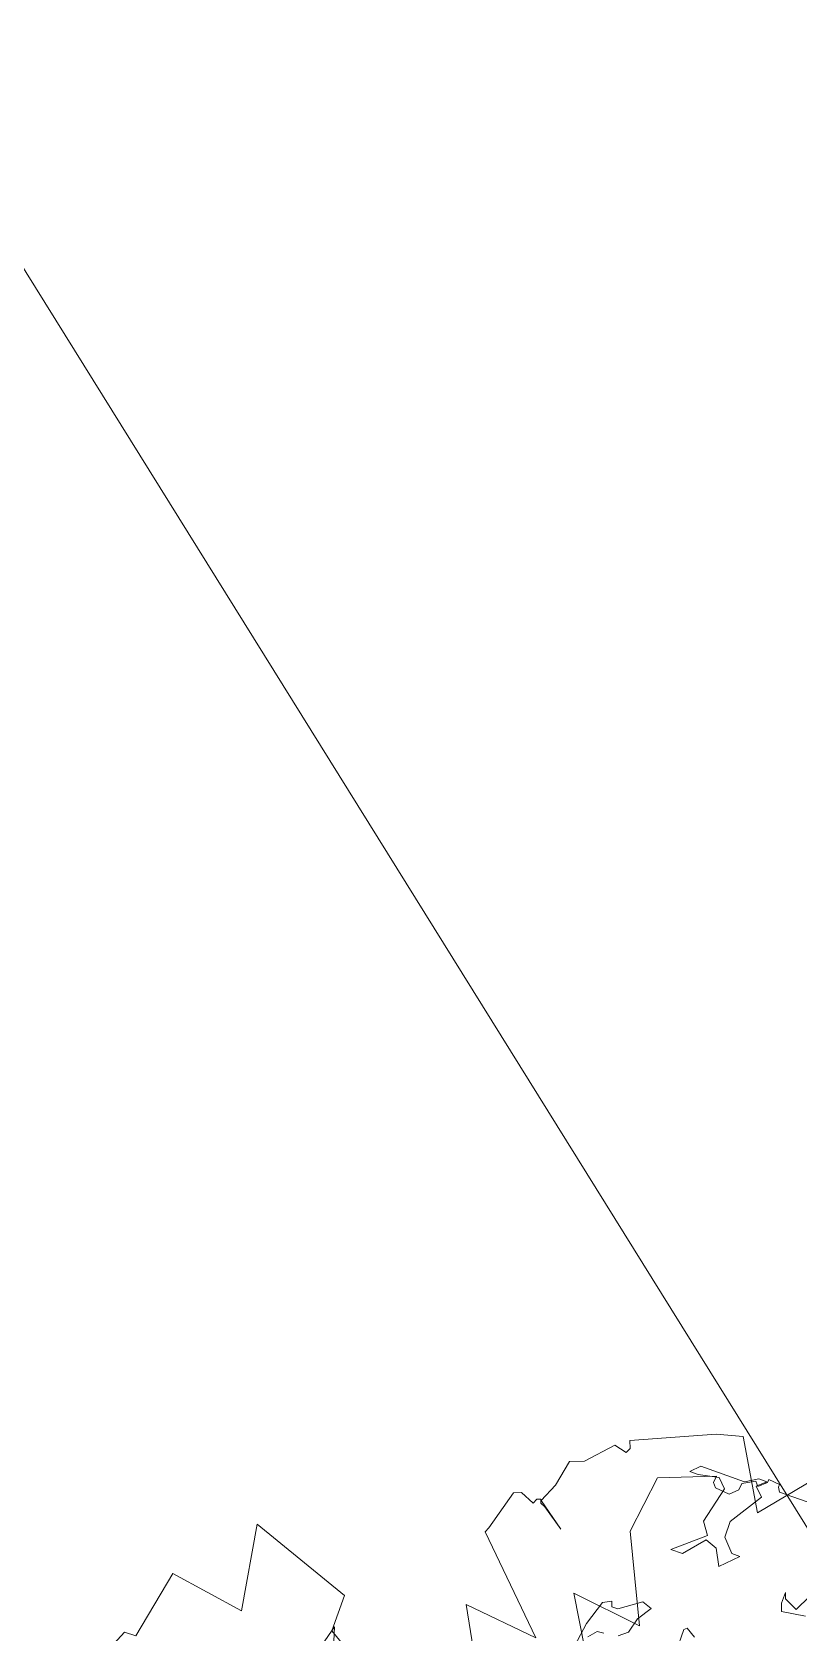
# Model space of a CAD drawing. Header units: metres. Extents: x -71 to 881, y -503 to 661.
# Drawn here: x 295.52 to 299.21, y 267.1 to 274.79 of the extents above; entities that cross this region are included whole.
import ezdxf

# ---------------------------------------------------------------- set-up
doc = ezdxf.new("R2010")
doc.units = ezdxf.units.M
doc.layers.add('04. Pisos', color=8, linetype='Continuous', lineweight=5)
doc.layers.add('ARBRE', color=100, linetype='Continuous', lineweight=13, true_color=0x00ff3f)

# ---------------------------------------------------------------- blocks, each defined once
blk = doc.blocks.new('WMF2', base_point=(0, 0.01))
at = {"color": 251, "lineweight": 0, "true_color": 0x636466}
for points in [[(134.73, -222.86), (140.59, -222.8), (140.98, -223.38), (140.96, -223.82), (142.59, -223.95), (142.62, -223.52), (143.7, -222.51), (144.2, -223.11), (145.93, -222.16), (146.02, -221.17), (147.09, -220.14), (149.19, -220.32), (149.69, -220.93), (149.6, -221.91), (157.24, -218.9), (158.3, -210.64), (152.62, -198.66), (162.76, -199.86), (152.65, -183.05)], [(188.97, -172.64), (192.5, -184.13), (195.26, -173.72)], [(162.25, -221.47), (162.55, -220.76), (164.41, -221.19), (167.6, -217.66), (169.53, -216.89), (170.28, -213.15), (171.44, -210.43), (167.5, -207.63), (170.63, -209.8), (171.33, -210.11), (171.53, -210.62), (172.06, -210.42), (172.36, -209.7), (174.37, -210.56), (175.39, -210.16), (176.98, -204.42), (177.29, -203.7), (165.65, -192.21), (176.34, -193.26), (169.52, -180.97)], [(184.59, -178.67), (192.69, -183.49), (192.69, -188.7), (207.51, -193.95), (205.44, -181.84), (216.23, -183.49), (218.11, -173.58), (219.76, -173.52), (220.92, -170.8)], [(131.8, -232.03), (142.53, -219.05), (147.98, -228.38), (151.61, -227.39), (162.65, -222.48), (162.25, -221.47), (162.25, -221.47)], [(156.96, -196.02), (157.91, -195.93), (158.87, -194.78)], [(161.97, -180.37), (159.66, -196.47), (158.58, -199.98), (157.43, -200.58), (157.16, -199.85), (156.26, -199.9), (153.31, -201.99), (151.94, -201.5), (153.21, -199.48), (153.79, -197.33), (154.96, -196.37)], [(146.61, -197.04), (146.66, -200.28), (146.27, -200.62), (144.88, -199.79)], [(131.77, -210.56), (132.87, -208.24), (134.78, -209.13), (135.09, -209.95), (135.09, -208.36), (134.68, -207.25), (131.36, -207.8)], [(147.98, -213.1), (150.4, -210.17), (152.11, -210.17), (147.98, -213.72), (149.19, -215.41), (147.98, -220.65), (149.19, -221.87), (152.11, -221.27), (153.32, -221.27), (152.11, -222.48), (145.66, -222.48), (143.95, -223.57), (142.74, -223.57), (143.95, -222.48), (142.74, -221.27), (145.66, -216.64), (145.66, -214.32), (143.95, -212.49), (142.74, -212.49), (145.04, -210.17), (146.26, -212.49), (147.98, -213.1), (147.98, -213.1)]]:
    blk.add_lwpolyline(points, dxfattribs=at)

msp = doc.modelspace()

# ---------------------------------------------------------------- linework, layer by layer
at = {"layer": '04. Pisos'}
msp.add_lwpolyline([(99.4478, 151.4533), (117.7052, 162.876), (159.9869, 95.0091), (337.2202, 206.6057), (265.2355, 322.2352), (87.866, 210.7626), (100.5444, 190.4477), (82.0183, 178.8086), (99.4478, 151.4533)], dxfattribs=at)

# ---------------------------------------------------------------- block references
at = {"layer": 'ARBRE', "color": 251, "lineweight": 5, "true_color": 0x636466, "xscale": 0.03451886634015593, "yscale": 0.03451886634015593, "zscale": 0.03451886634015593, "rotation": 160.1685466476646}
msp.add_blockref('WMF2', (301.0697, 258.8908), dxfattribs=at)

doc.saveas('drawing.dxf')
